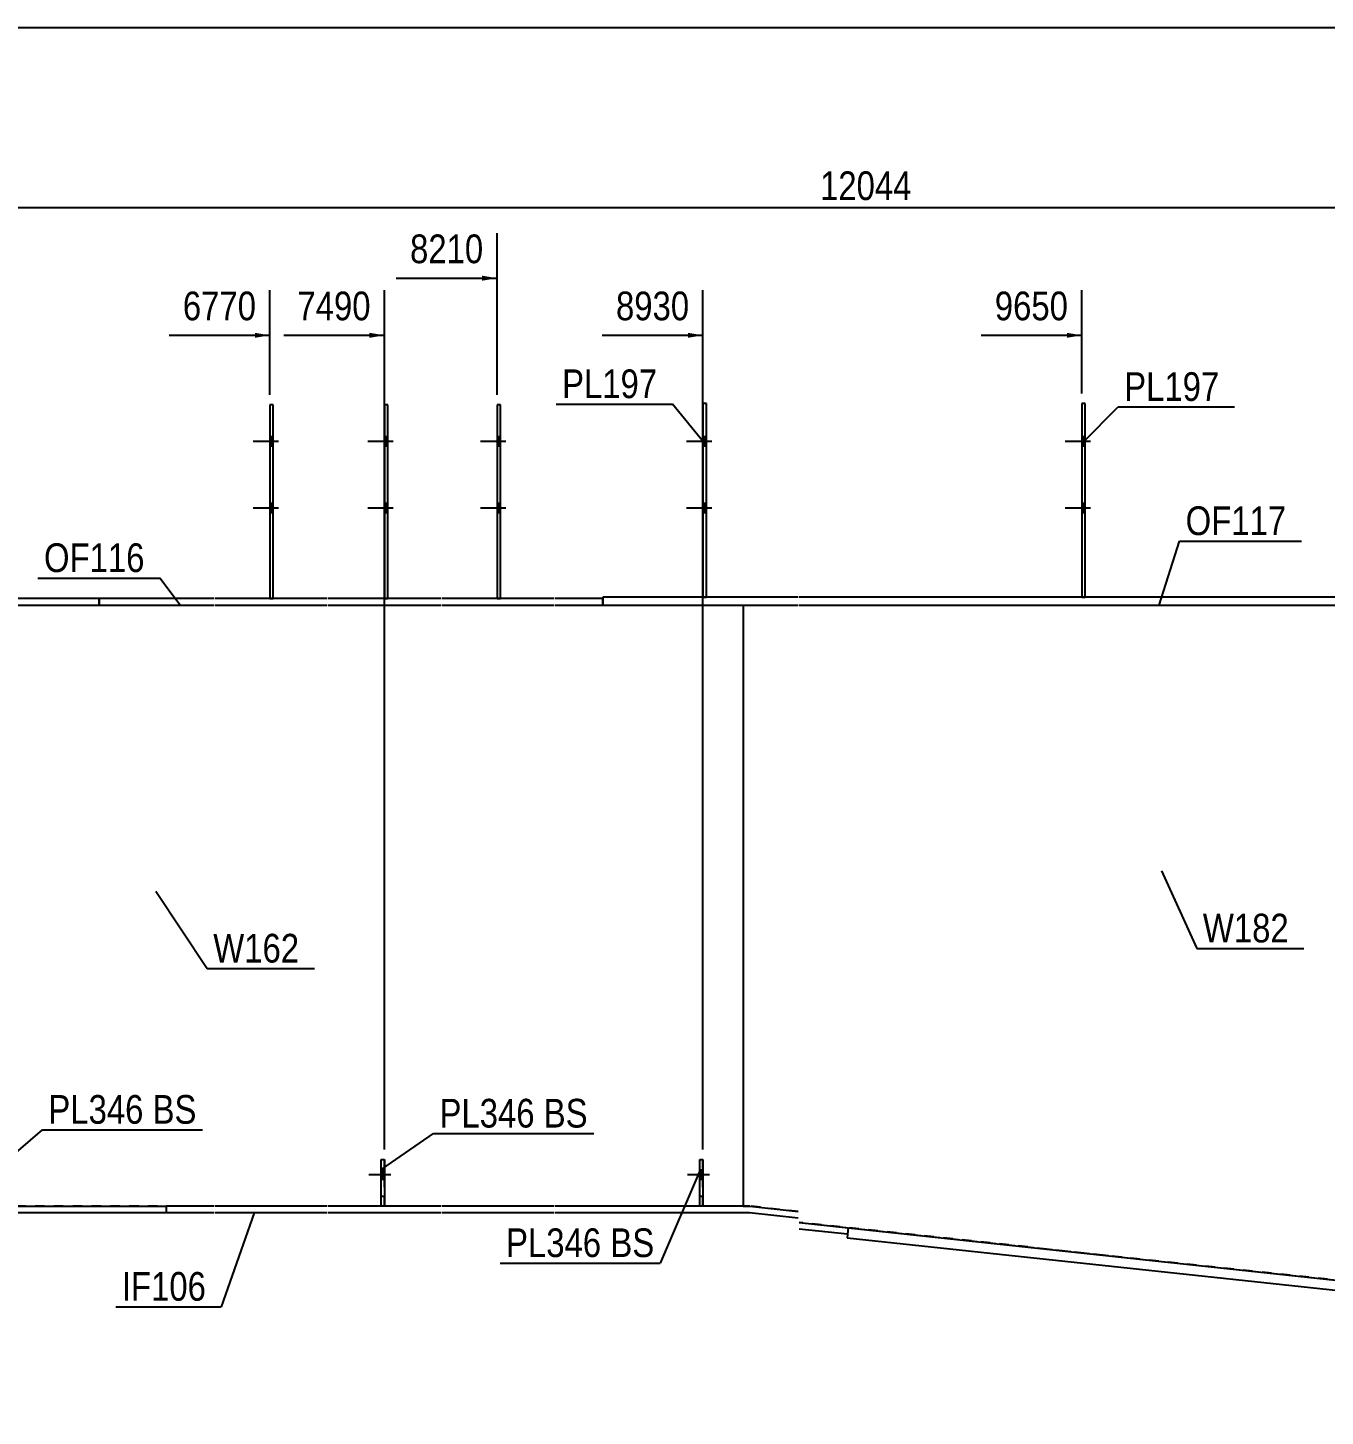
# Model space of a CAD drawing. Header units: millimetres. Extents: x -24 to 379, y -189 to 88.
# Drawn here: x 94.9 to 224.3, y -51 to 87.6 of the extents above; entities that cross this region are included whole.
import ezdxf

# ---------------------------------------------------------------- set-up
doc = ezdxf.new("R2010")
doc.units = ezdxf.units.MM
doc.linetypes.add('DXK_LINE_DOT1', pattern=[1.8814, 0.9407, -0.9407])
doc.linetypes.add('DXK_LINE_DOT2', pattern=[3.9198, 1.9599, -1.9599])
doc.styles.add('Arial Narrow', font='ARIALN.TTF', dxfattribs={"height": 0.2})

# ---------------------------------------------------------------- blocks, each defined once
blk = doc.blocks.new('Unknown-627207669-1211')
at = {"color": 5, "linetype": 'Continuous'}
blk.add_line((378.54, 87.63), (-21.46, 87.63), dxfattribs=at)
blk = doc.blocks.new('Bolt-627207669-1601 - 1598')
at = {"linetype": 'Continuous'}
for points in [[(162.57, 45.87), (162.57, 46.8), (162.23, 46.8), (162.23, 45.87)], [(162.57, 45.87), (162.57, 46.8), (162.23, 46.8), (162.23, 45.87)], [(162.57, 39.2), (162.57, 40.13), (162.23, 40.13), (162.23, 39.2)], [(162.57, 39.2), (162.57, 40.13), (162.23, 40.13), (162.23, 39.2)]]:
    blk.add_hatch(color=3, dxfattribs=at).paths.add_polyline_path(points)
at = {"color": 3, "linetype": 'Continuous'}
for p, q in [((163.1, 46.33), (160.57, 46.33)), ((163.1, 46.33), (160.57, 46.33)), ((162.57, 46.8), (162.23, 46.8)), ((162.57, 46.8), (162.23, 46.8)), ((162.57, 45.87), (162.23, 45.87)), ((162.57, 45.87), (162.23, 45.87)), ((163.1, 39.67), (160.57, 39.67)), ((163.1, 39.67), (160.57, 39.67)), ((162.57, 40.13), (162.23, 40.13)), ((162.57, 40.13), (162.23, 40.13)), ((162.57, 39.2), (162.23, 39.2)), ((162.57, 39.2), (162.23, 39.2))]:
    blk.add_line(p, q, dxfattribs=at)
blk = doc.blocks.new('Part-627207669-1656 - 1598')
at = {"color": 7, "linetype": 'DXK_LINE_DOT1'}
for p, q in [((161.9, -30), (161.9, -25.33)), ((161.9, -25.33), (162.23, -25.33)), ((162.23, -30), (162.23, -25.33))]:
    blk.add_line(p, q, dxfattribs=at)
blk = doc.blocks.new('Part-627207669-1991 - 1598')
at = {"color": 2, "linetype": 'Continuous'}
for p, q in [((176.72, -32.15), (176.62, -33.15)), ((176.62, -33.15), (342.3, -50.97)), ((176.72, -32.15), (342.41, -49.97)), ((342.41, -49.97), (342.3, -50.97))]:
    blk.add_line(p, q, dxfattribs=at)
blk = doc.blocks.new('Part-627207669-1634 - 1598')
at = {"color": 2, "linetype": 'Continuous'}
for p, q in [((161.9, -30), (161.9, -25.33)), ((161.9, -25.33), (162.23, -25.33)), ((162.23, -25.33), (162.23, -30))]:
    blk.add_line(p, q, dxfattribs=at)
at = {"color": 7, "linetype": 'DXK_LINE_DOT1'}
for p, q in [((161.9, -29), (162.23, -29)), ((162.23, -30), (161.9, -30))]:
    blk.add_line(p, q, dxfattribs=at)
blk = doc.blocks.new('Part-627207669-1661 - 1598')
at = {"color": 2, "linetype": 'Continuous'}
for p, q in [((130.12, -30), (130.12, -25.33)), ((130.12, -25.33), (130.45, -25.33)), ((130.45, -25.33), (130.45, -30))]:
    blk.add_line(p, q, dxfattribs=at)
at = {"color": 7, "linetype": 'DXK_LINE_DOT1'}
for p, q in [((130.12, -29), (130.45, -29)), ((130.45, -30), (130.12, -30))]:
    blk.add_line(p, q, dxfattribs=at)
blk = doc.blocks.new('Part-627207669-1666 - 1598')
at = {"color": 7, "linetype": 'DXK_LINE_DOT1'}
for p, q in [((130.12, -30), (130.12, -25.33)), ((130.12, -25.33), (130.45, -25.33)), ((130.45, -30), (130.45, -25.33))]:
    blk.add_line(p, q, dxfattribs=at)
blk = doc.blocks.new('Part-627207669-2013 - 1598')
at = {"color": 2, "linetype": 'Continuous'}
for p, q in [((113.45, -30), (108.65, -30)), ((108.65, -30), (108.65, -30.67)), ((124.68, -30), (113.55, -30)), ((136.12, -30), (124.78, -30)), ((147.35, -30), (136.22, -30)), ((166.92, -30), (147.45, -30)), ((166.92, -30), (171.72, -30.52)), ((113.45, -30.67), (108.65, -30.67)), ((124.68, -30.67), (113.55, -30.67)), ((136.12, -30.67), (124.78, -30.67)), ((147.35, -30.67), (136.22, -30.67)), ((166.88, -30.67), (147.45, -30.67)), ((171.72, -31.19), (166.88, -30.67)), ((171.82, -31.62), (176.72, -32.15)), ((176.65, -32.81), (171.82, -32.29))]:
    blk.add_line(p, q, dxfattribs=at)
at = {"color": 7, "linetype": 'DXK_LINE_DOT1'}
blk.add_line((176.72, -32.15), (176.65, -32.81), dxfattribs=at)
blk = doc.blocks.new('Part-627207669-1723 - 1598')
at = {"color": 2, "linetype": 'Continuous'}
for p, q in [((130.78, 50), (130.45, 50)), ((130.45, 50), (130.45, 30.67)), ((130.78, 30.67), (130.78, 50))]:
    blk.add_line(p, q, dxfattribs=at)
at = {"color": 7, "linetype": 'DXK_LINE_DOT1'}
blk.add_line((130.45, 30.67), (130.78, 30.67), dxfattribs=at)
blk = doc.blocks.new('Part-627207669-2062 - 1598')
at = {"color": 2, "linetype": 'Continuous'}
for p, q in [((166.25, 30), (166.25, -30)), ((342.67, -50), (342.41, -49.97))]:
    blk.add_line(p, q, dxfattribs=at)
at = {"color": 7, "linetype": 'DXK_LINE_DOT1'}
for p, q in [((166.25, 30), (171.72, 30)), ((171.82, 30), (355.39, 30)), ((355.39, 30), (342.67, -50)), ((166.25, -30), (166.92, -30)), ((171.72, -30.52), (166.92, -30)), ((166.92, -30), (171.72, -30.52)), ((342.41, -49.97), (171.82, -31.62)), ((171.82, -31.62), (342.67, -49.99))]:
    blk.add_line(p, q, dxfattribs=at)
blk = doc.blocks.new('Part-627207669-1743 - 1598')
at = {"color": 2, "linetype": 'Continuous'}
for p, q in [((119.35, 50), (119.02, 50)), ((119.02, 50), (119.02, 30.67)), ((119.35, 30.67), (119.35, 50))]:
    blk.add_line(p, q, dxfattribs=at)
at = {"color": 7, "linetype": 'DXK_LINE_DOT1'}
blk.add_line((119.02, 30.67), (119.35, 30.67), dxfattribs=at)
blk = doc.blocks.new('Part-627207669-1748 - 1598')
at = {"color": 2, "linetype": 'Continuous'}
for p, q in [((142.02, 50), (141.68, 50)), ((141.68, 50), (141.68, 30.67)), ((142.02, 30.67), (142.02, 50))]:
    blk.add_line(p, q, dxfattribs=at)
at = {"color": 7, "linetype": 'DXK_LINE_DOT1'}
blk.add_line((141.68, 30.67), (142.02, 30.67), dxfattribs=at)
blk = doc.blocks.new('Part-627207669-1770 - 1598')
at = {"color": 2, "linetype": 'Continuous'}
for p, q in [((200.37, 50.13), (200.04, 50.13)), ((200.04, 50.13), (200.04, 30.8)), ((200.37, 30.8), (200.37, 50.13))]:
    blk.add_line(p, q, dxfattribs=at)
at = {"color": 7, "linetype": 'DXK_LINE_DOT1'}
blk.add_line((200.04, 30.8), (200.37, 30.8), dxfattribs=at)
blk = doc.blocks.new('Part-627207669-2084 - 1598')
at = {"color": 2, "linetype": 'Continuous'}
blk.add_line((87.98, -30), (87.98, 30), dxfattribs=at)
at = {"color": 7, "linetype": 'DXK_LINE_DOT1'}
for p, q in [((87.98, 30), (113.45, 30)), ((113.55, 30), (124.68, 30)), ((124.78, 30), (136.12, 30)), ((136.22, 30), (147.35, 30)), ((147.45, 30), (166.25, 30)), ((166.25, 30), (166.25, -30)), ((91.63, -30), (87.98, -30)), ((113.45, -30), (91.97, -30)), ((124.68, -30), (113.55, -30)), ((130.12, -30), (124.78, -30)), ((136.12, -30), (130.45, -30)), ((147.35, -30), (136.22, -30)), ((161.9, -30), (147.45, -30)), ((166.25, -30), (162.23, -30))]:
    blk.add_line(p, q, dxfattribs=at)
blk = doc.blocks.new('Part-627207669-2106 - 1598')
at = {"color": 2, "linetype": 'Continuous'}
for p, q in [((152.25, 30.8), (152.25, 30)), ((171.72, 30.8), (152.25, 30.8)), ((355.39, 30.8), (171.82, 30.8)), ((355.39, 30), (355.39, 30.8)), ((152.25, 30), (171.72, 30)), ((171.82, 30), (355.39, 30))]:
    blk.add_line(p, q, dxfattribs=at)
blk = doc.blocks.new('Part-627207669-2035 - 1598')
at = {"color": 2, "linetype": 'Continuous'}
for p, q in [((55.62, -30.67), (55.62, -30)), ((55.62, -30), (60.42, -30)), ((60.52, -30), (71.85, -30)), ((71.95, -30), (83.08, -30)), ((83.18, -30), (108.65, -30)), ((108.65, -30), (108.65, -30.67)), ((60.42, -30.67), (55.62, -30.67)), ((71.85, -30.67), (60.52, -30.67)), ((83.08, -30.67), (71.95, -30.67)), ((108.65, -30.67), (83.18, -30.67))]:
    blk.add_line(p, q, dxfattribs=at)
blk = doc.blocks.new('Part-627207669-1785 - 1598')
at = {"color": 2, "linetype": 'Continuous'}
for p, q in [((162.57, 50.13), (162.23, 50.13)), ((162.23, 50.13), (162.23, 30.8)), ((162.57, 30.8), (162.57, 50.13))]:
    blk.add_line(p, q, dxfattribs=at)
at = {"color": 7, "linetype": 'DXK_LINE_DOT1'}
blk.add_line((162.23, 30.8), (162.57, 30.8), dxfattribs=at)
blk = doc.blocks.new('Part-627207669-2128 - 1598')
at = {"color": 2, "linetype": 'Continuous'}
for p, q in [((101.98, 30.67), (101.98, 30)), ((113.45, 30.67), (101.98, 30.67)), ((124.68, 30.67), (113.55, 30.67)), ((136.12, 30.67), (124.78, 30.67)), ((147.35, 30.67), (136.22, 30.67)), ((152.25, 30.67), (147.45, 30.67)), ((101.98, 30), (113.45, 30)), ((113.55, 30), (124.68, 30)), ((124.78, 30), (136.12, 30)), ((136.22, 30), (147.35, 30)), ((147.45, 30), (152.25, 30))]:
    blk.add_line(p, q, dxfattribs=at)
at = {"color": 7, "linetype": 'DXK_LINE_DOT1'}
blk.add_line((152.25, 30), (152.25, 30.67), dxfattribs=at)
blk = doc.blocks.new('Part-627207669-2150 - 1598')
at = {"color": 2, "linetype": 'Continuous'}
for p, q in [((48.95, 30.67), (48.95, 30)), ((60.42, 30.67), (48.95, 30.67)), ((71.85, 30.67), (60.52, 30.67)), ((83.08, 30.67), (71.95, 30.67)), ((101.98, 30.67), (83.18, 30.67)), ((101.98, 30), (101.98, 30.67)), ((48.95, 30), (60.42, 30)), ((60.52, 30), (71.85, 30)), ((71.95, 30), (83.08, 30)), ((83.18, 30), (101.98, 30))]:
    blk.add_line(p, q, dxfattribs=at)
blk = doc.blocks.new('Bolt-627207669-2236 - 1598')
at = {"linetype": 'Continuous'}
blk.add_hatch(color=3, dxfattribs=at).paths.add_polyline_path([(162.23, -27.33), (162.23, -26.4), (161.9, -26.4), (161.9, -27.33)])
at = {"color": 3, "linetype": 'Continuous'}
for p, q in [((162.87, -26.87), (160.67, -26.87)), ((162.23, -26.4), (161.9, -26.4)), ((162.23, -27.33), (161.9, -27.33))]:
    blk.add_line(p, q, dxfattribs=at)
blk = doc.blocks.new('Bolt-627207669-2237 - 1598')
at = {"color": 3, "linetype": 'DXK_LINE_DOT2'}
for p, q in [((162.87, -26.87), (160.67, -26.87)), ((162.23, -26.4), (161.9, -26.4)), ((162.23, -27.33), (161.9, -27.33))]:
    blk.add_line(p, q, dxfattribs=at)
blk = doc.blocks.new('Bolt-627207669-2238 - 1598')
at = {"linetype": 'Continuous'}
blk.add_hatch(color=3, dxfattribs=at).paths.add_polyline_path([(130.45, -27.33), (130.45, -26.4), (130.12, -26.4), (130.12, -27.33)])
at = {"color": 3, "linetype": 'Continuous'}
for p, q in [((131.08, -26.87), (128.88, -26.87)), ((130.45, -26.4), (130.12, -26.4)), ((130.45, -27.33), (130.12, -27.33))]:
    blk.add_line(p, q, dxfattribs=at)
blk = doc.blocks.new('Bolt-627207669-2239 - 1598')
at = {"color": 3, "linetype": 'DXK_LINE_DOT2'}
for p, q in [((131.08, -26.87), (128.88, -26.87)), ((130.45, -26.4), (130.12, -26.4)), ((130.45, -27.33), (130.12, -27.33))]:
    blk.add_line(p, q, dxfattribs=at)
blk = doc.blocks.new('Bolt-627207669-2247 - 1598')
at = {"linetype": 'Continuous'}
for points in [[(130.78, 45.87), (130.78, 46.8), (130.45, 46.8), (130.45, 45.87)], [(130.78, 45.87), (130.78, 46.8), (130.45, 46.8), (130.45, 45.87)], [(130.78, 39.2), (130.78, 40.13), (130.45, 40.13), (130.45, 39.2)], [(130.78, 39.2), (130.78, 40.13), (130.45, 40.13), (130.45, 39.2)]]:
    blk.add_hatch(color=3, dxfattribs=at).paths.add_polyline_path(points)
at = {"color": 3, "linetype": 'Continuous'}
for p, q in [((131.32, 46.33), (128.78, 46.33)), ((131.32, 46.33), (128.78, 46.33)), ((130.78, 46.8), (130.45, 46.8)), ((130.78, 46.8), (130.45, 46.8)), ((130.78, 45.87), (130.45, 45.87)), ((130.78, 45.87), (130.45, 45.87)), ((131.32, 39.67), (128.78, 39.67)), ((131.32, 39.67), (128.78, 39.67)), ((130.78, 40.13), (130.45, 40.13)), ((130.78, 40.13), (130.45, 40.13)), ((130.78, 39.2), (130.45, 39.2)), ((130.78, 39.2), (130.45, 39.2))]:
    blk.add_line(p, q, dxfattribs=at)
blk = doc.blocks.new('Bolt-627207669-2251 - 1598')
at = {"linetype": 'Continuous'}
for points in [[(119.35, 45.87), (119.35, 46.8), (119.02, 46.8), (119.02, 45.87)], [(119.35, 45.87), (119.35, 46.8), (119.02, 46.8), (119.02, 45.87)], [(119.35, 39.2), (119.35, 40.13), (119.02, 40.13), (119.02, 39.2)], [(119.35, 39.2), (119.35, 40.13), (119.02, 40.13), (119.02, 39.2)]]:
    blk.add_hatch(color=3, dxfattribs=at).paths.add_polyline_path(points)
at = {"color": 3, "linetype": 'Continuous'}
for p, q in [((119.88, 46.33), (117.35, 46.33)), ((119.88, 46.33), (117.35, 46.33)), ((119.35, 46.8), (119.02, 46.8)), ((119.35, 46.8), (119.02, 46.8)), ((119.35, 45.87), (119.02, 45.87)), ((119.35, 45.87), (119.02, 45.87)), ((119.88, 39.67), (117.35, 39.67)), ((119.88, 39.67), (117.35, 39.67)), ((119.35, 40.13), (119.02, 40.13)), ((119.35, 40.13), (119.02, 40.13)), ((119.35, 39.2), (119.02, 39.2)), ((119.35, 39.2), (119.02, 39.2))]:
    blk.add_line(p, q, dxfattribs=at)
blk = doc.blocks.new('Bolt-627207669-2252 - 1598')
at = {"linetype": 'Continuous'}
for points in [[(142.02, 45.87), (142.02, 46.8), (141.68, 46.8), (141.68, 45.87)], [(142.02, 45.87), (142.02, 46.8), (141.68, 46.8), (141.68, 45.87)], [(142.02, 39.2), (142.02, 40.13), (141.68, 40.13), (141.68, 39.2)], [(142.02, 39.2), (142.02, 40.13), (141.68, 40.13), (141.68, 39.2)]]:
    blk.add_hatch(color=3, dxfattribs=at).paths.add_polyline_path(points)
at = {"color": 3, "linetype": 'Continuous'}
for p, q in [((142.55, 46.33), (140.02, 46.33)), ((142.55, 46.33), (140.02, 46.33)), ((142.02, 46.8), (141.68, 46.8)), ((142.02, 46.8), (141.68, 46.8)), ((142.02, 45.87), (141.68, 45.87)), ((142.02, 45.87), (141.68, 45.87)), ((142.55, 39.67), (140.02, 39.67)), ((142.55, 39.67), (140.02, 39.67)), ((142.02, 40.13), (141.68, 40.13)), ((142.02, 40.13), (141.68, 40.13)), ((142.02, 39.2), (141.68, 39.2)), ((142.02, 39.2), (141.68, 39.2))]:
    blk.add_line(p, q, dxfattribs=at)
blk = doc.blocks.new('Bolt-627207669-2253 - 1598')
at = {"linetype": 'Continuous'}
for points in [[(200.37, 45.87), (200.37, 46.8), (200.04, 46.8), (200.04, 45.87)], [(200.37, 45.87), (200.37, 46.8), (200.04, 46.8), (200.04, 45.87)], [(200.37, 39.2), (200.37, 40.13), (200.04, 40.13), (200.04, 39.2)], [(200.37, 39.2), (200.37, 40.13), (200.04, 40.13), (200.04, 39.2)]]:
    blk.add_hatch(color=3, dxfattribs=at).paths.add_polyline_path(points)
at = {"color": 3, "linetype": 'Continuous'}
for p, q in [((200.91, 46.33), (198.37, 46.33)), ((200.91, 46.33), (198.37, 46.33)), ((200.37, 46.8), (200.04, 46.8)), ((200.37, 46.8), (200.04, 46.8)), ((200.37, 45.87), (200.04, 45.87)), ((200.37, 45.87), (200.04, 45.87)), ((200.91, 39.67), (198.37, 39.67)), ((200.91, 39.67), (198.37, 39.67)), ((200.37, 40.13), (200.04, 40.13)), ((200.37, 40.13), (200.04, 40.13)), ((200.37, 39.2), (200.04, 39.2)), ((200.37, 39.2), (200.04, 39.2))]:
    blk.add_line(p, q, dxfattribs=at)
blk = doc.blocks.new('StraightDimension-627207669-2479 - 1598')
at = {"color": 7, "linetype": 'Continuous'}
blk.add_line((-1.33, 69.68), (358.29, 69.68), dxfattribs=at)
at = {"color": 0}
blk.add_wipeout([(183.65, 69.83), (183.65, 74.03), (173.31, 74.03), (173.31, 69.83)], dxfattribs=at)
at = {"color": 3, "style": 'Arial Narrow'}
blk.add_text('12044', height=2.863, dxfattribs=at).set_placement((173.91, 70.43))
blk = doc.blocks.new('StraightDimension-627207669-2281 - 1598')
at = {"linetype": 'Continuous'}
blk.add_hatch(color=7, dxfattribs=at).paths.add_polyline_path([(198.54, 57.18), (200.04, 56.93), (198.54, 56.68)])
at = {"color": 7, "linetype": 'Continuous'}
for p, q in [((200.04, 51.13), (200.04, 61.43)), ((189.98, 56.93), (200.04, 56.93))]:
    blk.add_line(p, q, dxfattribs=at)
at = {"color": 0}
blk.add_wipeout([(199.27, 57.83), (199.27, 62.03), (190.75, 62.03), (190.75, 57.83)], dxfattribs=at)
at = {"color": 3, "style": 'Arial Narrow'}
blk.add_text('9650', height=2.863, dxfattribs=at).set_placement((191.35, 58.43))
blk = doc.blocks.new('StraightDimension-627207669-2282 - 1598')
at = {"linetype": 'Continuous'}
blk.add_hatch(color=7, dxfattribs=at).paths.add_polyline_path([(160.73, 57.18), (162.23, 56.93), (160.73, 56.68)])
at = {"color": 7, "linetype": 'Continuous'}
for p, q in [((162.23, -24.33), (162.23, 61.43)), ((152.17, 56.93), (162.23, 56.93))]:
    blk.add_line(p, q, dxfattribs=at)
at = {"color": 0}
blk.add_wipeout([(161.46, 57.83), (161.46, 62.03), (152.95, 62.03), (152.95, 57.83)], dxfattribs=at)
at = {"color": 3, "style": 'Arial Narrow'}
blk.add_text('8930', height=2.863, dxfattribs=at).set_placement((153.55, 58.43))
blk = doc.blocks.new('StraightDimension-627207669-2283 - 1598')
at = {"linetype": 'Continuous'}
blk.add_hatch(color=7, dxfattribs=at).paths.add_polyline_path([(140.18, 62.88), (141.68, 62.63), (140.18, 62.38)])
at = {"color": 7, "linetype": 'Continuous'}
for p, q in [((141.68, 51), (141.68, 67.13)), ((131.62, 62.63), (141.68, 62.63))]:
    blk.add_line(p, q, dxfattribs=at)
at = {"color": 0}
blk.add_wipeout([(140.91, 63.53), (140.91, 67.73), (132.4, 67.73), (132.4, 63.53)], dxfattribs=at)
at = {"color": 3, "style": 'Arial Narrow'}
blk.add_text('8210', height=2.863, dxfattribs=at).set_placement((133, 64.13))
blk = doc.blocks.new('StraightDimension-627207669-2284 - 1598')
at = {"linetype": 'Continuous'}
blk.add_hatch(color=7, dxfattribs=at).paths.add_polyline_path([(128.95, 57.18), (130.45, 56.93), (128.95, 56.68)])
at = {"color": 7, "linetype": 'Continuous'}
for p, q in [((130.45, -24.33), (130.45, 61.43)), ((120.39, 56.93), (130.45, 56.93))]:
    blk.add_line(p, q, dxfattribs=at)
at = {"color": 0}
blk.add_wipeout([(129.68, 57.83), (129.68, 62.03), (121.16, 62.03), (121.16, 57.83)], dxfattribs=at)
at = {"color": 3, "style": 'Arial Narrow'}
blk.add_text('7490', height=2.863, dxfattribs=at).set_placement((121.76, 58.43))
blk = doc.blocks.new('StraightDimension-627207669-2285 - 1598')
at = {"linetype": 'Continuous'}
blk.add_hatch(color=7, dxfattribs=at).paths.add_polyline_path([(117.52, 57.18), (119.02, 56.93), (117.52, 56.68)])
at = {"color": 7, "linetype": 'Continuous'}
for p, q in [((119.02, 51), (119.02, 61.43)), ((108.95, 56.93), (119.02, 56.93))]:
    blk.add_line(p, q, dxfattribs=at)
at = {"color": 0}
blk.add_wipeout([(118.24, 57.83), (118.24, 62.03), (109.73, 62.03), (109.73, 57.83)], dxfattribs=at)
at = {"color": 3, "style": 'Arial Narrow'}
blk.add_text('6770', height=2.863, dxfattribs=at).set_placement((110.33, 58.43))
blk = doc.blocks.new('Mark-627207669-2102 - 1598')
at = {"color": 0}
blk.add_wipeout([(220.44, 36.99), (220.44, 39.99), (210.39, 39.99), (210.39, 36.99)], dxfattribs=at)
blk.add_wipeout([(220.44, 36.99), (220.44, 39.99), (210.39, 39.99), (210.39, 36.99)], dxfattribs=at)
at = {"color": 7, "linetype": 'Continuous'}
for p, q in [((207.75, 30), (209.79, 36.39)), ((209.79, 36.39), (221.94, 36.39))]:
    blk.add_line(p, q, dxfattribs=at)
at = {"color": 3, "style": 'Arial Narrow'}
blk.add_text('OF117', height=2.863, dxfattribs=at).set_placement((210.39, 36.99))
blk = doc.blocks.new('Mark-627207669-2124 - 1598')
at = {"color": 7, "linetype": 'Continuous'}
blk.add_line((110.05, 30), (108.02, 32.7), dxfattribs=at)
at = {"color": 0}
blk.add_wipeout([(106.52, 33.3), (106.52, 36.3), (96.47, 36.3), (96.47, 33.3)], dxfattribs=at)
blk.add_wipeout([(106.52, 33.3), (106.52, 36.3), (96.47, 36.3), (96.47, 33.3)], dxfattribs=at)
at = {"color": 7, "linetype": 'Continuous'}
blk.add_line((95.87, 32.7), (108.02, 32.7), dxfattribs=at)
at = {"color": 3, "style": 'Arial Narrow'}
blk.add_text('OF116', height=2.863, dxfattribs=at).set_placement((96.47, 33.3))
blk = doc.blocks.new('Mark-627207669-1766 - 1598')
at = {"color": 0}
blk.add_wipeout([(213.77, 50.38), (213.77, 53.38), (204.26, 53.38), (204.26, 50.38)], dxfattribs=at)
blk.add_wipeout([(213.77, 50.38), (213.77, 53.38), (204.26, 53.38), (204.26, 50.38)], dxfattribs=at)
at = {"color": 7, "linetype": 'Continuous'}
for p, q in [((200.13, 46.24), (203.66, 49.78)), ((203.66, 49.78), (215.27, 49.78))]:
    blk.add_line(p, q, dxfattribs=at)
at = {"color": 3, "style": 'Arial Narrow'}
blk.add_text('PL197', height=2.863, dxfattribs=at).set_placement((204.26, 50.38))
blk = doc.blocks.new('Mark-627207669-1781 - 1598')
at = {"color": 7, "linetype": 'Continuous'}
blk.add_line((162.32, 46.24), (159.18, 50.06), dxfattribs=at)
at = {"color": 0}
blk.add_wipeout([(157.68, 50.66), (157.68, 53.66), (148.17, 53.66), (148.17, 50.66)], dxfattribs=at)
blk.add_wipeout([(157.68, 50.66), (157.68, 53.66), (148.17, 53.66), (148.17, 50.66)], dxfattribs=at)
at = {"color": 7, "linetype": 'Continuous'}
blk.add_line((147.57, 50.06), (159.18, 50.06), dxfattribs=at)
at = {"color": 3, "style": 'Arial Narrow'}
blk.add_text('PL197', height=2.863, dxfattribs=at).set_placement((148.17, 50.66))
blk = doc.blocks.new('Mark-627207669-2058 - 1598')
at = {"color": 0}
blk.add_wipeout([(220.7, -3.67), (220.7, -0.67), (212.11, -0.67), (212.11, -3.67)], dxfattribs=at)
blk.add_wipeout([(220.7, -3.67), (220.7, -0.67), (212.11, -0.67), (212.11, -3.67)], dxfattribs=at)
at = {"color": 7, "linetype": 'Continuous'}
for p, q in [((207.97, 3.47), (211.51, -4.27)), ((211.51, -4.27), (222.2, -4.27))]:
    blk.add_line(p, q, dxfattribs=at)
at = {"color": 3, "style": 'Arial Narrow'}
blk.add_text('W182', height=2.863, dxfattribs=at).set_placement((212.11, -3.67))
blk = doc.blocks.new('Mark-627207669-2009 - 1598')
at = {"color": 7, "linetype": 'Continuous'}
blk.add_line((117.46, -30.67), (114.14, -40.04), dxfattribs=at)
at = {"color": 0}
blk.add_wipeout([(112.64, -39.44), (112.64, -36.44), (104.24, -36.44), (104.24, -39.44)], dxfattribs=at)
blk.add_wipeout([(112.64, -39.44), (112.64, -36.44), (104.24, -36.44), (104.24, -39.44)], dxfattribs=at)
at = {"color": 7, "linetype": 'Continuous'}
blk.add_line((103.64, -40.04), (114.14, -40.04), dxfattribs=at)
at = {"color": 3, "style": 'Arial Narrow'}
blk.add_text('IF106', height=2.863, dxfattribs=at).set_placement((104.24, -39.44))
blk = doc.blocks.new('Mark-627207669-2080 - 1598')
at = {"color": 0}
blk.add_wipeout([(121.95, -5.68), (121.95, -2.68), (113.36, -2.68), (113.36, -5.68)], dxfattribs=at)
blk.add_wipeout([(121.95, -5.68), (121.95, -2.68), (113.36, -2.68), (113.36, -5.68)], dxfattribs=at)
at = {"color": 7, "linetype": 'Continuous'}
for p, q in [((107.63, 1.46), (112.76, -6.28)), ((112.76, -6.28), (123.45, -6.28))]:
    blk.add_line(p, q, dxfattribs=at)
at = {"color": 3, "style": 'Arial Narrow'}
blk.add_text('W162', height=2.863, dxfattribs=at).set_placement((113.36, -5.68))
blk = doc.blocks.new('MarkSet-627207669-2829 - 1598')
at = {"color": 0}
for points in [[(106.41, -21.77), (106.41, -18.77), (96.91, -18.77), (96.91, -21.77)], [(111.69, -21.77), (111.69, -18.77), (107.31, -18.77), (107.31, -21.77)]]:
    blk.add_wipeout(points, dxfattribs=at)
for points in [[(106.41, -21.77), (106.41, -18.77), (96.91, -18.77), (96.91, -21.77)], [(111.69, -21.77), (111.69, -18.77), (107.31, -18.77), (107.31, -21.77)]]:
    blk.add_wipeout(points, dxfattribs=at)
at = {"color": 7, "linetype": 'Continuous'}
for p, q in [((91.72, -26.29), (96.31, -22.37)), ((96.31, -22.37), (112.29, -22.37))]:
    blk.add_line(p, q, dxfattribs=at)
at = {"color": 3, "style": 'Arial Narrow'}
for s, p in [('PL346', (96.91, -21.77)), ('BS', (107.31, -21.77))]:
    blk.add_text(s, height=2.863, dxfattribs=at).set_placement(p)
blk = doc.blocks.new('MarkSet-627207669-2835 - 1598')
at = {"color": 0}
for points in [[(145.44, -22.15), (145.44, -19.15), (135.94, -19.15), (135.94, -22.15)], [(150.73, -22.15), (150.73, -19.15), (146.34, -19.15), (146.34, -22.15)]]:
    blk.add_wipeout(points, dxfattribs=at)
for points in [[(145.44, -22.15), (145.44, -19.15), (135.94, -19.15), (135.94, -22.15)], [(150.73, -22.15), (150.73, -19.15), (146.34, -19.15), (146.34, -22.15)]]:
    blk.add_wipeout(points, dxfattribs=at)
at = {"color": 7, "linetype": 'Continuous'}
for p, q in [((130.2, -26.29), (135.34, -22.75)), ((135.34, -22.75), (151.33, -22.75))]:
    blk.add_line(p, q, dxfattribs=at)
at = {"color": 3, "style": 'Arial Narrow'}
for s, p in [('PL346', (135.94, -22.15)), ('BS', (146.34, -22.15))]:
    blk.add_text(s, height=2.863, dxfattribs=at).set_placement(p)
blk = doc.blocks.new('MarkSet-627207669-2841 - 1598')
at = {"color": 0}
for points in [[(152.09, -35.08), (152.09, -32.08), (142.58, -32.08), (142.58, -35.08)], [(157.37, -35.08), (157.37, -32.08), (152.99, -32.08), (152.99, -35.08)]]:
    blk.add_wipeout(points, dxfattribs=at)
for points in [[(152.09, -35.08), (152.09, -32.08), (142.58, -32.08), (142.58, -35.08)], [(157.37, -35.08), (157.37, -32.08), (152.99, -32.08), (152.99, -35.08)]]:
    blk.add_wipeout(points, dxfattribs=at)
at = {"color": 7, "linetype": 'Continuous'}
for p in [(161.99, -26.29), (141.98, -35.68)]:
    blk.add_line(p, (157.97, -35.68), dxfattribs=at)
at = {"color": 3, "style": 'Arial Narrow'}
for s, p in [('PL346', (142.58, -35.08)), ('BS', (152.99, -35.08))]:
    blk.add_text(s, height=2.863, dxfattribs=at).set_placement(p)

msp = doc.modelspace()

# ---------------------------------------------------------------- block references
for name in ['Unknown-627207669-1211', 'Part-627207669-1743 - 1598', 'Part-627207669-1723 - 1598', 'Part-627207669-1748 - 1598', 'Part-627207669-1785 - 1598', 'Part-627207669-1770 - 1598', 'Bolt-627207669-2251 - 1598', 'Bolt-627207669-2247 - 1598', 'Bolt-627207669-2252 - 1598', 'Bolt-627207669-1601 - 1598', 'Bolt-627207669-2253 - 1598', 'Part-627207669-2150 - 1598', 'Part-627207669-2128 - 1598', 'Part-627207669-2106 - 1598', 'Part-627207669-2084 - 1598', 'Part-627207669-2062 - 1598', 'Part-627207669-1661 - 1598', 'Part-627207669-1666 - 1598', 'Part-627207669-1656 - 1598', 'Part-627207669-1634 - 1598', 'Bolt-627207669-2238 - 1598', 'Bolt-627207669-2239 - 1598', 'Bolt-627207669-2236 - 1598', 'Bolt-627207669-2237 - 1598', 'Part-627207669-2035 - 1598', 'Part-627207669-2013 - 1598', 'Part-627207669-1991 - 1598']:
    msp.add_blockref(name, (0, 0))

# ---------------------------------------------------------------- next in the draw order: block references
for name in ['StraightDimension-627207669-2479 - 1598', 'Mark-627207669-2124 - 1598', 'Mark-627207669-2058 - 1598', 'MarkSet-627207669-2829 - 1598', 'Mark-627207669-2009 - 1598']:
    msp.add_blockref(name, (0, 0))

# ---------------------------------------------------------------- next in the draw order: block references
for name in ['StraightDimension-627207669-2283 - 1598', 'StraightDimension-627207669-2285 - 1598', 'StraightDimension-627207669-2284 - 1598', 'StraightDimension-627207669-2282 - 1598', 'StraightDimension-627207669-2281 - 1598', 'Mark-627207669-2102 - 1598']:
    msp.add_blockref(name, (0, 0))

# ---------------------------------------------------------------- next in the draw order: block references
for name in ['Mark-627207669-1781 - 1598', 'Mark-627207669-1766 - 1598', 'Mark-627207669-2080 - 1598', 'MarkSet-627207669-2835 - 1598']:
    msp.add_blockref(name, (0, 0))

# ---------------------------------------------------------------- next in the draw order: block references
msp.add_blockref('MarkSet-627207669-2841 - 1598', (0, 0))

doc.saveas('drawing.dxf')
